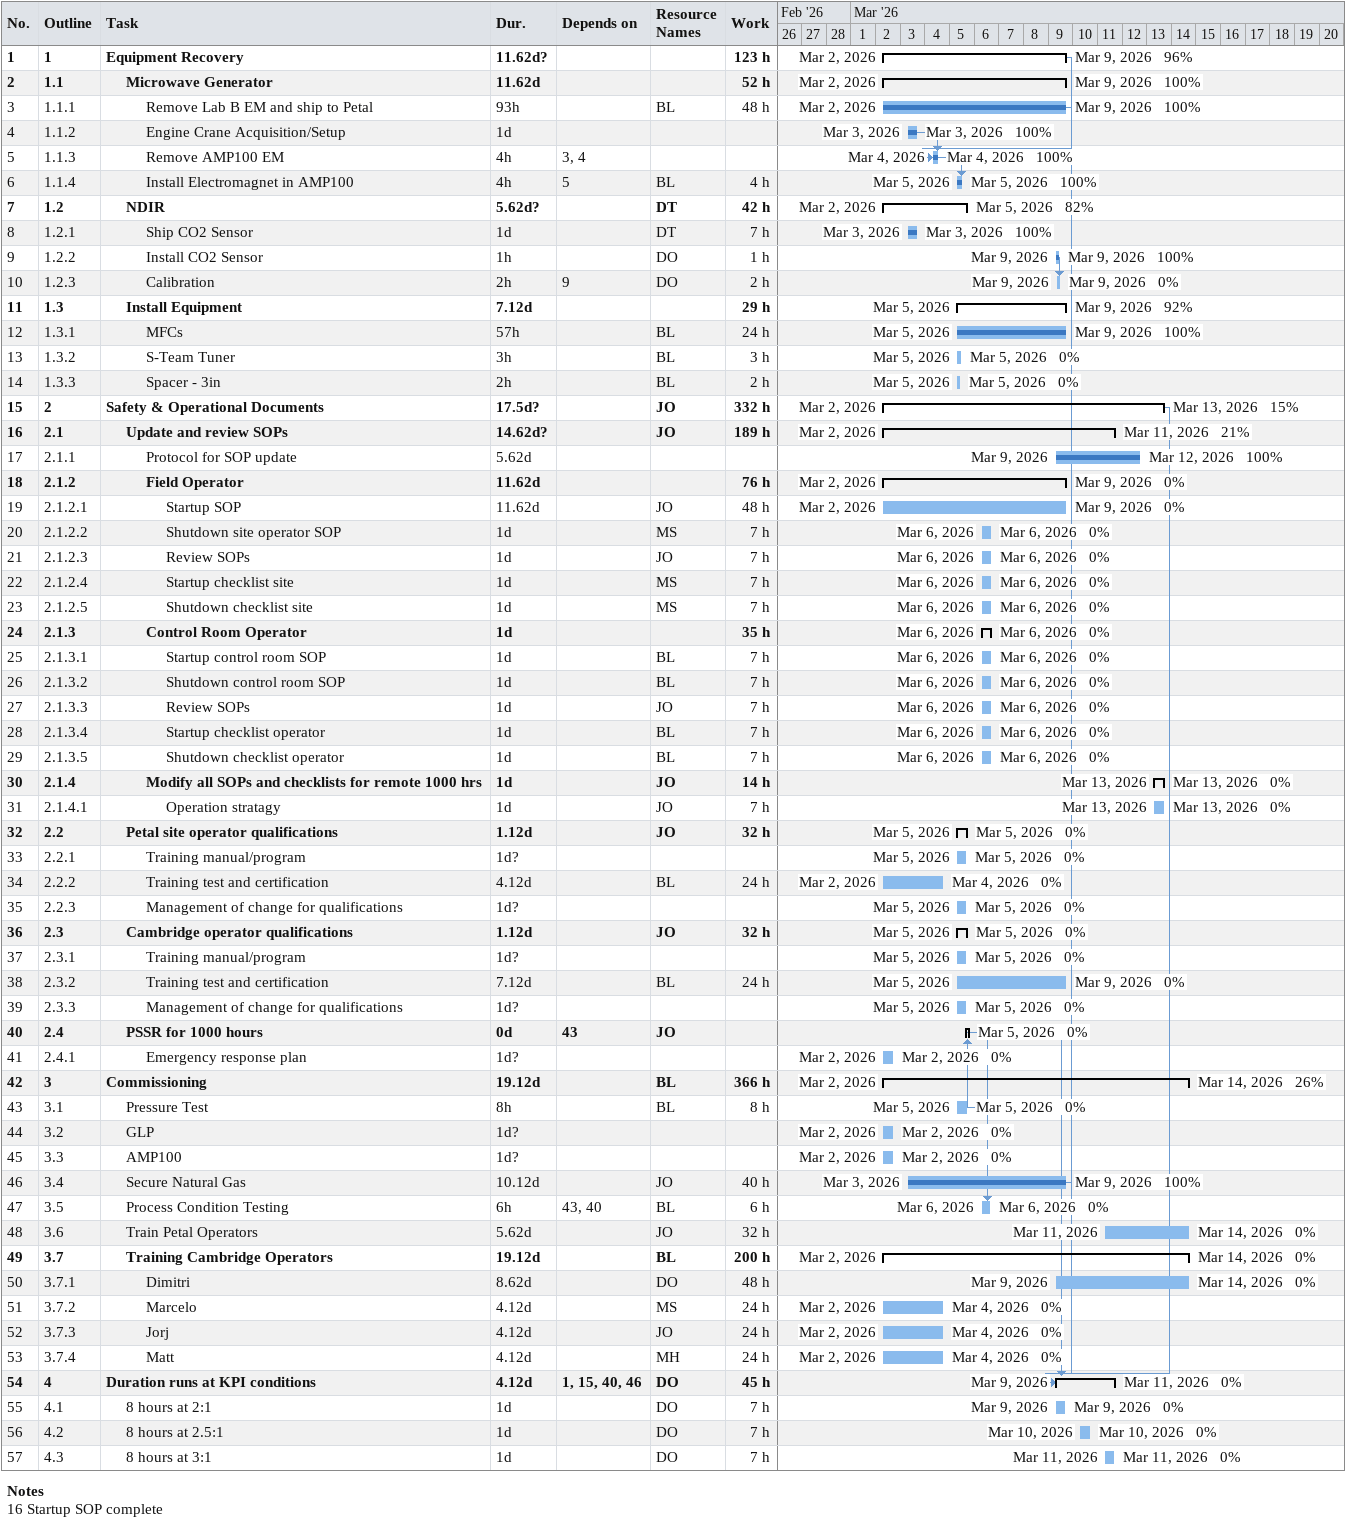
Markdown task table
| ID | WBS | Task | Duration | Start | Finish | Predecessors | Resources | % complete | Work (h) |
|---|---|---|---|---|---|---|---|---|---|
| 1 | 1 | **Equipment Recovery** | 11.62d? | 2026-03-02 | 2026-03-09 |  |  | 96 | 123 |
| 2 | 1.1 | **Microwave Generator** | 11.62d | 2026-03-02 | 2026-03-09 |  |  | 100 | 52 |
| 3 | 1.1.1 | Remove Lab B EM and ship to Petal | 93h | 2026-03-02 | 2026-03-09 |  | BL | 100 | 48 |
| 4 | 1.1.2 | Engine Crane Acquisition/Setup | 1d | 2026-03-03 | 2026-03-03 |  |  | 100 |  |
| 5 | 1.1.3 | Remove AMP100 EM | 4h | 2026-03-04 | 2026-03-04 | 3, 4 |  | 100 |  |
| 6 | 1.1.4 | Install Electromagnet in AMP100 | 4h | 2026-03-05 | 2026-03-05 | 5 | BL | 100 | 4 |
| 7 | 1.2 | **NDIR** | 5.62d? | 2026-03-02 | 2026-03-05 |  | DT | 82 | 42 |
| 8 | 1.2.1 | Ship CO2 Sensor | 1d | 2026-03-03 | 2026-03-03 |  | DT | 100 | 7 |
| 9 | 1.2.2 | Install CO2 Sensor | 1h | 2026-03-09 | 2026-03-09 |  | DO | 100 | 1 |
| 10 | 1.2.3 | Calibration | 2h | 2026-03-09 | 2026-03-09 | 9 | DO | 0 | 2 |
| 11 | 1.3 | **Install Equipment** | 7.12d | 2026-03-05 | 2026-03-09 |  |  | 92 | 29 |
| 12 | 1.3.1 | MFCs | 57h | 2026-03-05 | 2026-03-09 |  | BL | 100 | 24 |
| 13 | 1.3.2 | S-Team Tuner | 3h | 2026-03-05 | 2026-03-05 |  | BL | 0 | 3 |
| 14 | 1.3.3 | Spacer - 3in | 2h | 2026-03-05 | 2026-03-05 |  | BL | 0 | 2 |
| 15 | 2 | **Safety & Operational Documents** | 17.5d? | 2026-03-02 | 2026-03-13 |  | JO | 15 | 332 |
| 16 | 2.1 | **Update and review SOPs** | 14.62d? | 2026-03-02 | 2026-03-11 |  | JO | 21 | 189 |
| 17 | 2.1.1 | Protocol for SOP update | 5.62d | 2026-03-09 | 2026-03-12 |  |  | 100 |  |
| 18 | 2.1.2 | **Field Operator** | 11.62d | 2026-03-02 | 2026-03-09 |  |  | 0 | 76 |
| 19 | 2.1.2.1 | Startup SOP | 11.62d | 2026-03-02 | 2026-03-09 |  | JO | 0 | 48 |
| 20 | 2.1.2.2 | Shutdown site operator SOP | 1d | 2026-03-06 | 2026-03-06 |  | MS | 0 | 7 |
| 21 | 2.1.2.3 | Review SOPs | 1d | 2026-03-06 | 2026-03-06 |  | JO | 0 | 7 |
| 22 | 2.1.2.4 | Startup checklist site | 1d | 2026-03-06 | 2026-03-06 |  | MS | 0 | 7 |
| 23 | 2.1.2.5 | Shutdown checklist site | 1d | 2026-03-06 | 2026-03-06 |  | MS | 0 | 7 |
| 24 | 2.1.3 | **Control Room Operator** | 1d | 2026-03-06 | 2026-03-06 |  |  | 0 | 35 |
| 25 | 2.1.3.1 | Startup control room SOP | 1d | 2026-03-06 | 2026-03-06 |  | BL | 0 | 7 |
| 26 | 2.1.3.2 | Shutdown control room SOP | 1d | 2026-03-06 | 2026-03-06 |  | BL | 0 | 7 |
| 27 | 2.1.3.3 | Review SOPs | 1d | 2026-03-06 | 2026-03-06 |  | JO | 0 | 7 |
| 28 | 2.1.3.4 | Startup checklist operator | 1d | 2026-03-06 | 2026-03-06 |  | BL | 0 | 7 |
| 29 | 2.1.3.5 | Shutdown checklist operator | 1d | 2026-03-06 | 2026-03-06 |  | BL | 0 | 7 |
| 30 | 2.1.4 | **Modify all SOPs and checklists for remote 1000 hrs** | 1d | 2026-03-13 | 2026-03-13 |  | JO | 0 | 14 |
| 31 | 2.1.4.1 | Operation stratagy | 1d | 2026-03-13 | 2026-03-13 |  | JO | 0 | 7 |
| 32 | 2.2 | **Petal site operator qualifications** | 1.12d | 2026-03-05 | 2026-03-05 |  | JO | 0 | 32 |
| 33 | 2.2.1 | Training manual/program | 1d? | 2026-03-05 | 2026-03-05 |  |  | 0 |  |
| 34 | 2.2.2 | Training test and certification | 4.12d | 2026-03-02 | 2026-03-04 |  | BL | 0 | 24 |
| 35 | 2.2.3 | Management of change for qualifications | 1d? | 2026-03-05 | 2026-03-05 |  |  | 0 |  |
| 36 | 2.3 | **Cambridge operator qualifications** | 1.12d | 2026-03-05 | 2026-03-05 |  | JO | 0 | 32 |
| 37 | 2.3.1 | Training manual/program | 1d? | 2026-03-05 | 2026-03-05 |  |  | 0 |  |
| 38 | 2.3.2 | Training test and certification | 7.12d | 2026-03-05 | 2026-03-09 |  | BL | 0 | 24 |
| 39 | 2.3.3 | Management of change for qualifications | 1d? | 2026-03-05 | 2026-03-05 |  |  | 0 |  |
| 40 | 2.4 | **PSSR for 1000 hours** | 0d | 2026-03-05 | 2026-03-05 | 43 | JO | 0 |  |
| 41 | 2.4.1 | Emergency response plan | 1d? | 2026-03-02 | 2026-03-02 |  |  | 0 |  |
| 42 | 3 | **Commissioning** | 19.12d | 2026-03-02 | 2026-03-14 |  | BL | 26 | 366 |
| 43 | 3.1 | Pressure Test | 8h | 2026-03-05 | 2026-03-05 |  | BL | 0 | 8 |
| 44 | 3.2 | GLP | 1d? | 2026-03-02 | 2026-03-02 |  |  | 0 |  |
| 45 | 3.3 | AMP100 | 1d? | 2026-03-02 | 2026-03-02 |  |  | 0 |  |
| 46 | 3.4 | Secure Natural Gas | 10.12d | 2026-03-03 | 2026-03-09 |  | JO | 100 | 40 |
| 47 | 3.5 | Process Condition Testing | 6h | 2026-03-06 | 2026-03-06 | 43, 40 | BL | 0 | 6 |
| 48 | 3.6 | Train Petal Operators | 5.62d | 2026-03-11 | 2026-03-14 |  | JO | 0 | 32 |
| 49 | 3.7 | **Training Cambridge Operators** | 19.12d | 2026-03-02 | 2026-03-14 |  | BL | 0 | 200 |
| 50 | 3.7.1 | Dimitri | 8.62d | 2026-03-09 | 2026-03-14 |  | DO | 0 | 48 |
| 51 | 3.7.2 | Marcelo | 4.12d | 2026-03-02 | 2026-03-04 |  | MS | 0 | 24 |
| 52 | 3.7.3 | Jorj | 4.12d | 2026-03-02 | 2026-03-04 |  | JO | 0 | 24 |
| 53 | 3.7.4 | Matt | 4.12d | 2026-03-02 | 2026-03-04 |  | MH | 0 | 24 |
| 54 | 4 | **Duration runs at KPI conditions** | 4.12d | 2026-03-09 | 2026-03-11 | 1, 15, 40, 46 | DO | 0 | 45 |
| 55 | 4.1 | 8 hours at 2:1 | 1d | 2026-03-09 | 2026-03-09 |  | DO | 0 | 7 |
| 56 | 4.2 | 8 hours at 2.5:1 | 1d | 2026-03-10 | 2026-03-10 |  | DO | 0 | 7 |
| 57 | 4.3 | 8 hours at 3:1 | 1d | 2026-03-11 | 2026-03-11 |  | DO | 0 | 7 |

Notes
- 16: Startup SOP complete
